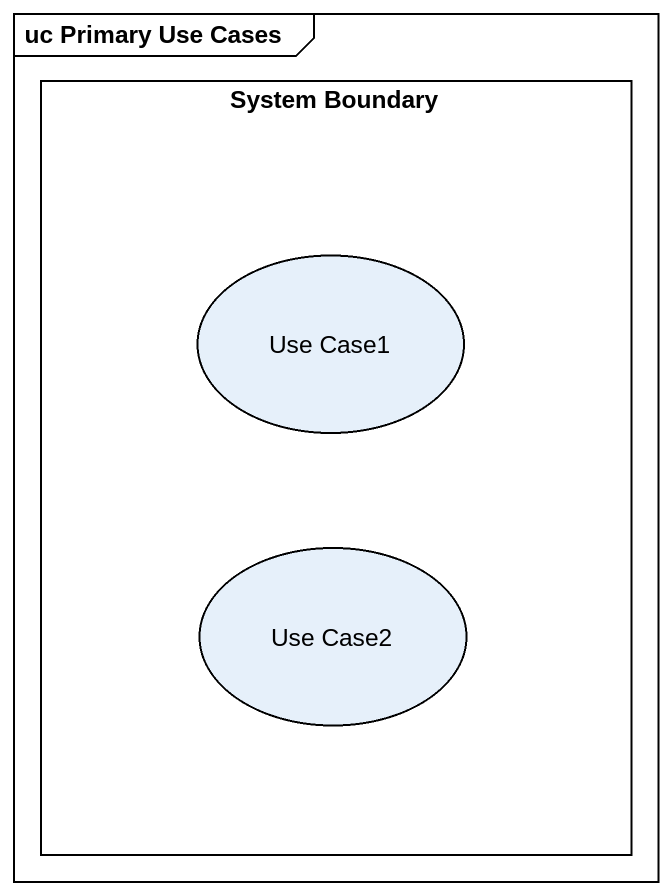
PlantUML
@startuml
mainframe uc Primary Use Cases
rectangle "System Boundary" as System_Boundary {
  usecase "Use Case1" as Use_Case1
  usecase "Use Case2" as Use_Case2
}
@enduml
